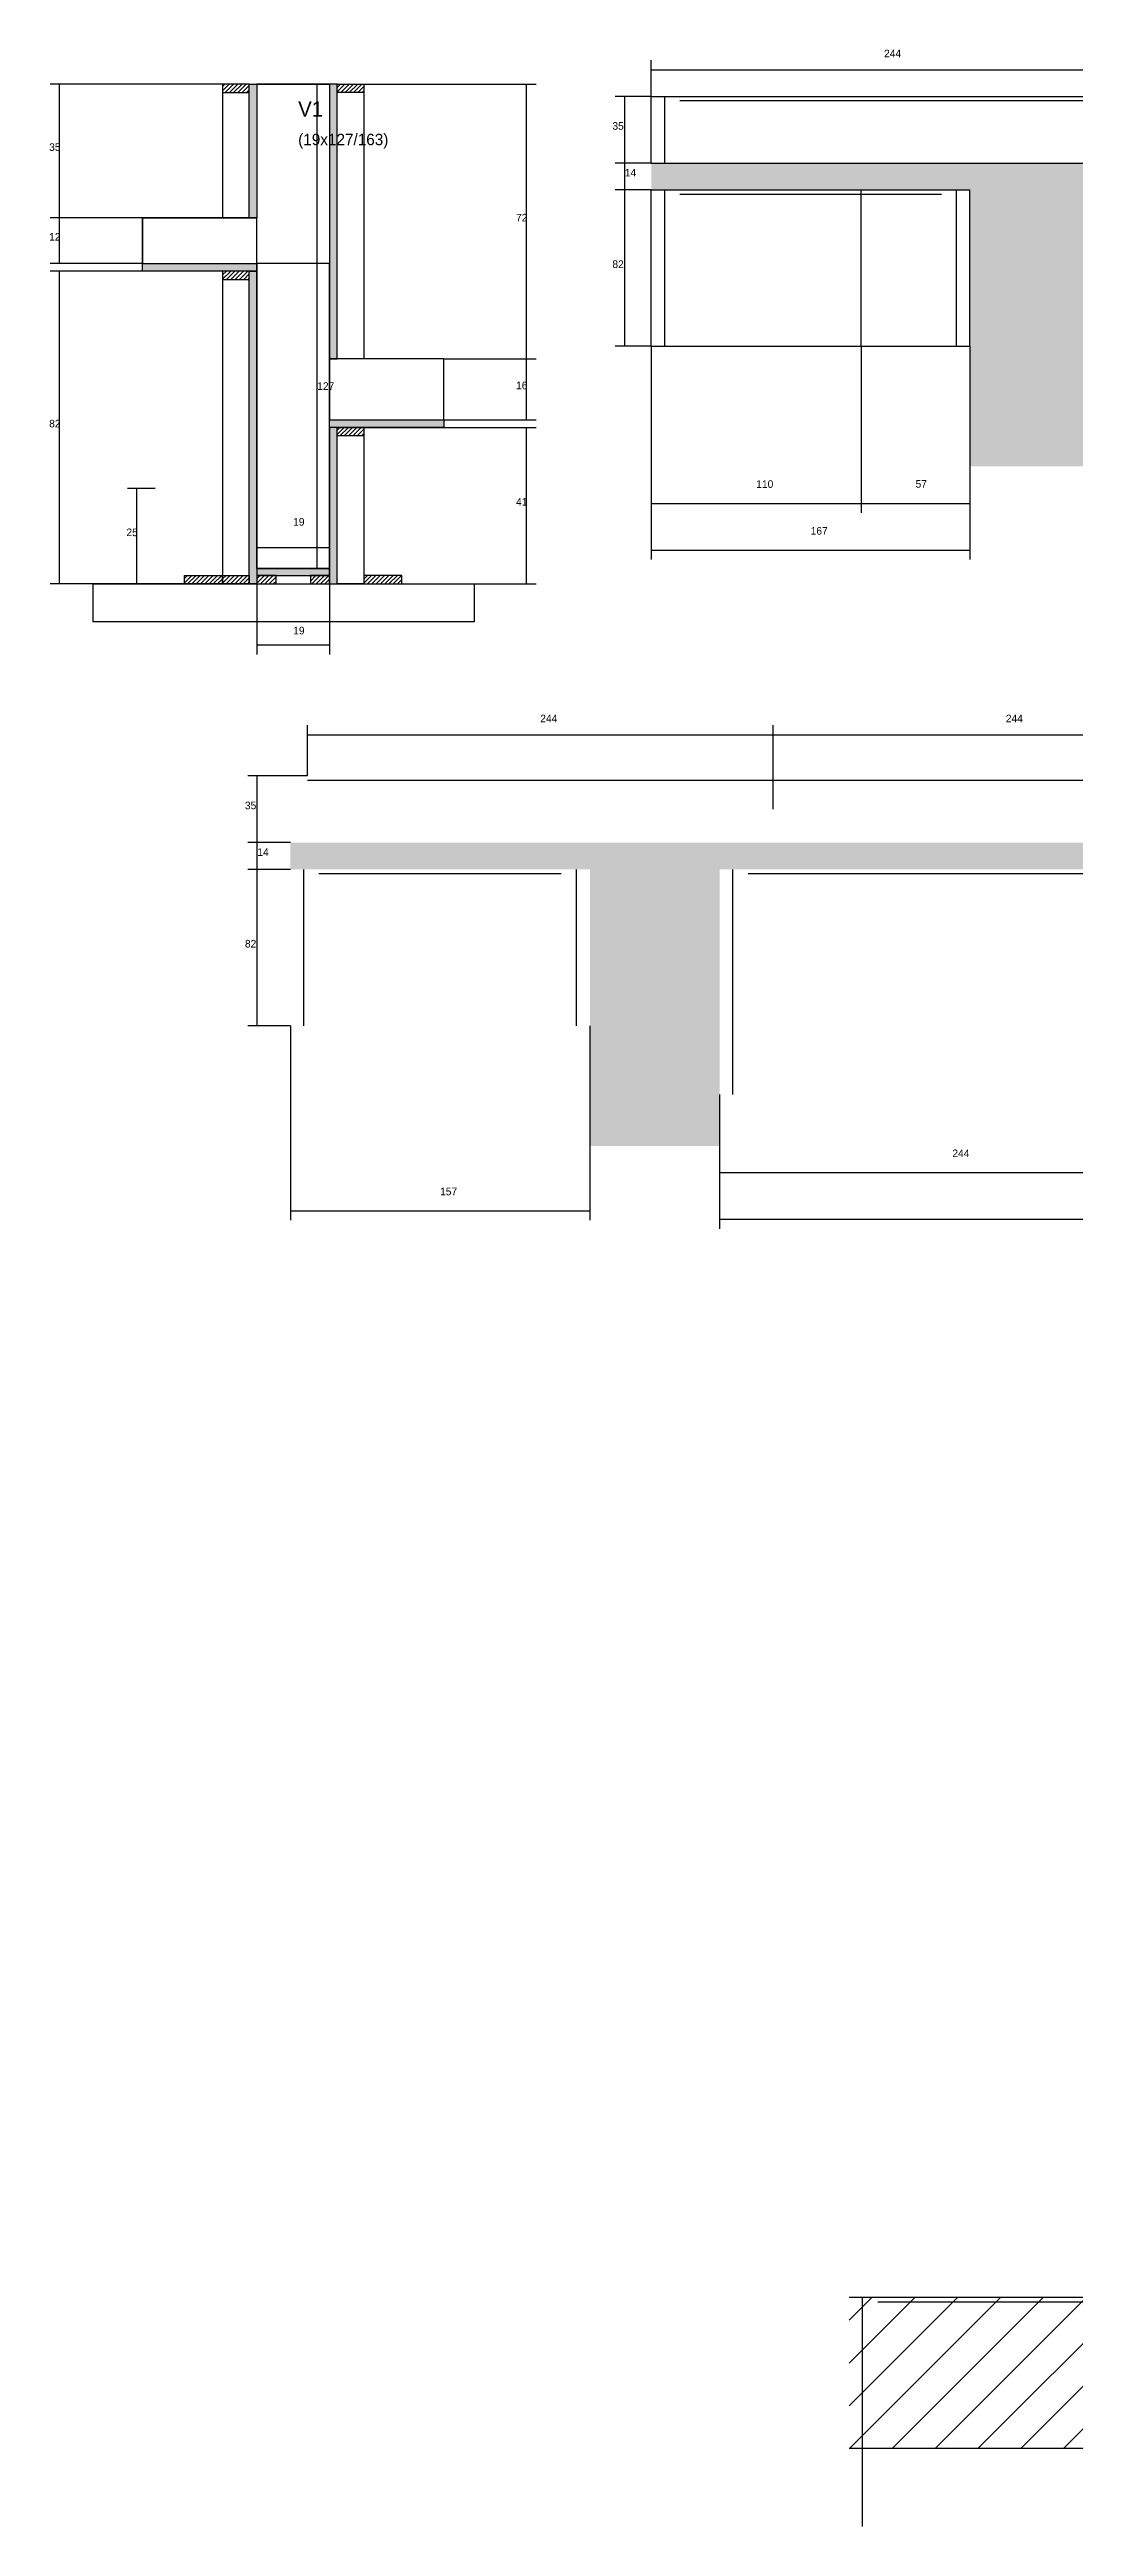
# Model space of a CAD drawing. Header units: metres. Extents: x -10318 to -5929, y 14219 to 15559.
# Drawn here: x -8749 to -8212, y 14260 to 15559 of the extents above; entities that cross this region are included whole.
import ezdxf

# ---------------------------------------------------------------- set-up
doc = ezdxf.new("R2010")
doc.units = ezdxf.units.M
for name, color, linetype in [('CONCRETO', 251, 'Continuous'), ('COTA', 241, 'Continuous'), ('Cota Seção (2x)', 4, 'Continuous'), ('Hachura', 253, 'Continuous'), ('Madeira', 126, 'Continuous'), ('Painéis', 200, 'Continuous'), ('SARR_2.2x7', 40, 'Continuous'), ('Texto Seção', 7, 'Continuous')]:
    doc.layers.add(name, color=color, linetype=linetype)

msp = doc.modelspace()

# ---------------------------------------------------------------- hatches: boundary and pattern name
at = {"layer": 'COTA'}
h = msp.add_hatch(dxfattribs=at)
h.set_pattern_fill('AR-CONC', scale=0.03)
h.paths.add_polyline_path([(-8266.4, 15340), (-8198.4, 15340), (-8198.4, 15403), (-8198.4, 15485), (-7710.4, 15485), (-7466.4, 15485), (-7466.4, 15499), (-7701.4, 15499), (-8189.4, 15499), (-8433.4, 15499), (-8433.4, 15485), (-8266.4, 15485), (-8266.4, 15403)])
h = msp.add_hatch(dxfattribs=at)
h.set_pattern_fill('AR-CONC', scale=0.03)
h.paths.add_polyline_path([(-7971.6, 15152.7), (-7994.6, 15152.7), (-7994.6, 15142.7), (-8369.6, 15142.7), (-8609.6, 15142.7), (-8622.6, 15142.7), (-8622.6, 15128.7), (-8465.6, 15128.7), (-8465.6, 15046.7), (-8465.6, 14983.7), (-8397.6, 14983.7), (-8397.6, 15010.7), (-8397.6, 15128.7), (-7994.6, 15128.7), (-7994.6, 15010.7), (-7971.6, 15010.7), (-7971.6, 15046.7), (-7971.6, 15072.7), (-7467.1, 15072.7), (-7467.1, 15090.7), (-7971.6, 15090.7)])
at = {"layer": 'Hachura'}
h = msp.add_hatch(dxfattribs=at)
h.set_pattern_fill('ANSI31', scale=0.5)
h.paths.add_polyline_path([(-8658.1, 15540.4), (-8658.1, 15536), (-8658.1, 15536), (-8644.1, 15536), (-8644.1, 15536), (-8644.1, 15540.4), (-8644.1, 15540.4), (-8658.1, 15540.4)])
h = msp.add_hatch(color=8, dxfattribs=at)
h.dxf.hatch_style = 1
h.paths.add_polyline_path([(-8644.1, 15540.4), (-8640.1, 15540.4), (-8640.1, 15540.4), (-8640.1, 15470.4), (-8640.1, 15470.4), (-8644.1, 15470.4), (-8644.1, 15470.4), (-8644.1, 15540.4)])
h = msp.add_hatch(color=8, dxfattribs=at)
h.dxf.hatch_style = 1
h.paths.add_polyline_path([(-8598.1, 15540.4), (-8602.1, 15540.4), (-8602.1, 15396.4), (-8598.1, 15396.4)])
h = msp.add_hatch(dxfattribs=at)
h.set_pattern_fill('ANSI31', scale=0.5)
h.paths.add_polyline_path([(-8584.1, 15540.4), (-8584.1, 15536), (-8584.1, 15536), (-8598.1, 15536), (-8598.1, 15536), (-8598.1, 15540.4), (-8598.1, 15540.4), (-8584.1, 15540.4)])
h = msp.add_hatch(color=8, dxfattribs=at)
h.dxf.hatch_style = 1
h.paths.add_polyline_path([(-8700.1, 15442.4), (-8700.1, 15446.4), (-8700.1, 15446.4), (-8640.1, 15446.4), (-8640.1, 15446.4), (-8640.1, 15442.4), (-8640.1, 15442.4), (-8700.1, 15442.4)])
h = msp.add_hatch(dxfattribs=at)
h.set_pattern_fill('ANSI31', scale=0.5)
h.paths.add_polyline_path([(-8658.1, 15442.4), (-8658.1, 15438), (-8658.1, 15438), (-8644.1, 15438), (-8644.1, 15438), (-8644.1, 15442.4), (-8644.1, 15442.4), (-8658.1, 15442.4)])
h = msp.add_hatch(color=8, dxfattribs=at)
h.dxf.hatch_style = 1
h.paths.add_polyline_path([(-8644.1, 15442.4), (-8640.1, 15442.4), (-8640.1, 15442.4), (-8640.1, 15278.4), (-8640.1, 15278.4), (-8644.1, 15278.4), (-8644.1, 15278.4), (-8644.1, 15442.4)])
h = msp.add_hatch(color=8, dxfattribs=at)
h.dxf.hatch_style = 1
h.paths.add_polyline_path([(-8602.1, 15360.4), (-8602.1, 15364.4), (-8602.1, 15364.4), (-8542.1, 15364.4), (-8542.1, 15364.4), (-8542.1, 15360.4), (-8542.1, 15360.4), (-8602.1, 15360.4)])
h = msp.add_hatch(color=8, dxfattribs=at)
h.dxf.hatch_style = 1
h.paths.add_polyline_path([(-8598.1, 15360.4), (-8602.1, 15360.4), (-8602.1, 15278.4), (-8598.1, 15278.4)])
h = msp.add_hatch(dxfattribs=at)
h.set_pattern_fill('ANSI31', scale=0.5)
h.paths.add_polyline_path([(-8584.1, 15360.4), (-8584.1, 15356), (-8584.1, 15356), (-8598.1, 15356), (-8598.1, 15356), (-8598.1, 15360.4), (-8598.1, 15360.4), (-8584.1, 15360.4)])
h = msp.add_hatch(dxfattribs=at)
h.set_pattern_fill('ANSI31', scale=0.5)
h.paths.add_polyline_path([(-8678.1, 15278.4), (-8678.1, 15282.8), (-8678.1, 15282.8), (-8658.1, 15282.8), (-8658.1, 15282.8), (-8658.1, 15278.4), (-8658.1, 15278.4), (-8678.1, 15278.4)])
h = msp.add_hatch(dxfattribs=at)
h.set_pattern_fill('ANSI31', scale=0.5)
h.paths.add_polyline_path([(-8658.1, 15278.4), (-8658.1, 15282.8), (-8658.1, 15282.8), (-8644.1, 15282.8), (-8644.1, 15282.8), (-8644.1, 15278.4), (-8644.1, 15278.4), (-8658.1, 15278.4)])
h = msp.add_hatch(color=8, dxfattribs=at)
h.dxf.hatch_style = 1
h.paths.add_polyline_path([(-8602.1, 15282.8), (-8602.1, 15286.4), (-8602.1, 15286.4), (-8640.1, 15286.4), (-8640.1, 15286.4), (-8640.1, 15282.8), (-8640.1, 15282.8), (-8602.1, 15282.8)])
h = msp.add_hatch(dxfattribs=at)
h.set_pattern_fill('ANSI31', scale=0.5)
h.paths.add_polyline_path([(-8630.1, 15278.4), (-8630.1, 15282.8), (-8630.1, 15282.8), (-8640.1, 15282.8), (-8640.1, 15282.8), (-8640.1, 15278.4), (-8640.1, 15278.4), (-8630.1, 15278.4)])
h = msp.add_hatch(dxfattribs=at)
h.set_pattern_fill('ANSI31', scale=0.5)
h.paths.add_polyline_path([(-8602.1, 15278.4), (-8602.1, 15282.8), (-8602.1, 15282.8), (-8612.1, 15282.8), (-8612.1, 15282.8), (-8612.1, 15278.4), (-8612.1, 15278.4), (-8602.1, 15278.4)])
h = msp.add_hatch(dxfattribs=at)
h.set_pattern_fill('ANSI31', scale=0.5)
h.paths.add_polyline_path([(-8564.1, 15278.4), (-8564.1, 15282.8), (-8564.1, 15282.8), (-8584.1, 15282.8), (-8584.1, 15282.8), (-8584.1, 15278.4), (-8584.1, 15278.4), (-8564.1, 15278.4)])
h = msp.add_hatch(dxfattribs=at)
h.set_pattern_fill('ANSI31', scale=5)
h.paths.add_polyline_path([(-8085.7, 14300.8), (-8085.7, 14379.8), (-8329.7, 14379.8), (-8329.7, 14300.8)])

# ---------------------------------------------------------------- linework, layer by layer
at = {"layer": 'CONCRETO'}
for points in [[(-8602.1, 15540.4), (-8640.1, 15540.4)], [(-8700.1, 15446.4), (-8700.1, 15470.4), (-8640.1, 15470.4)], [(-8602.1, 15360.4), (-8602.1, 15286.4), (-8640.1, 15286.4), (-8640.1, 15446.4)], [(-8542.1, 15364.4), (-8542.1, 15396.4), (-8602.1, 15396.4)]]:
    msp.add_lwpolyline(points, dxfattribs=at)
for points in [[(-8640.1, 15540.4), (-8602.1, 15540.4), (-8602.1, 15540.4), (-8640.1, 15540.4)], [(-8700.1, 15446.4), (-8640.1, 15446.4), (-8640.1, 15470.4), (-8700.1, 15470.4)], [(-8640.1, 15286.4), (-8602.1, 15286.4), (-8602.1, 15446.4), (-8640.1, 15446.4)], [(-8602.1, 15364.4), (-8542.1, 15364.4), (-8542.1, 15396.4), (-8602.1, 15396.4)]]:
    msp.add_lwpolyline(points, close=True, dxfattribs=at)
at = {"layer": 'COTA'}
for p, q in [((-8433.4, 15516.5), (-8433.4, 15553)), ((-8433.4, 15548), (-8189.4, 15548)), ((-8658.1, 15540.4), (-8748.5, 15540.4)), ((-8743.5, 15470.4), (-8743.5, 15540.4)), ((-8584.1, 15540.4), (-8493.8, 15540.4)), ((-8498.8, 15396.4), (-8498.8, 15540.4)), ((-8433.4, 15534), (-8452.3, 15534)), ((-8447.3, 15499), (-8447.3, 15534)), ((-8433.4, 15499), (-8452.3, 15499)), ((-8433.4, 15499), (-8452.3, 15499)), ((-8447.3, 15485), (-8447.3, 15499)), ((-8433.4, 15485), (-8452.3, 15485)), ((-8433.4, 15485), (-8452.3, 15485)), ((-8447.3, 15403), (-8447.3, 15485)), ((-8700.1, 15470.4), (-8748.5, 15470.4)), ((-8700.1, 15470.4), (-8748.5, 15470.4)), ((-8743.5, 15446.4), (-8743.5, 15470.4)), ((-8700.1, 15446.4), (-8748.5, 15446.4)), ((-8700.1, 15442.4), (-8748.5, 15442.4)), ((-8743.5, 15278.4), (-8743.5, 15442.4)), ((-8542.1, 15396.4), (-8493.8, 15396.4)), ((-8542.1, 15396.4), (-8493.8, 15396.4)), ((-8498.8, 15364.4), (-8498.8, 15396.4)), ((-8433.4, 15403), (-8452.3, 15403)), ((-8433.4, 15403), (-8433.4, 15315.6)), ((-8433.4, 15403), (-8433.4, 15291.1)), ((-8323.4, 15403), (-8323.4, 15315.6)), ((-8323.4, 15403), (-8323.4, 15315.6)), ((-8266.4, 15403), (-8266.4, 15315.6)), ((-8266.4, 15403), (-8266.4, 15291.1)), ((-8542.1, 15364.4), (-8493.8, 15364.4)), ((-8584.1, 15360.4), (-8493.8, 15360.4)), ((-8498.8, 15278.4), (-8498.8, 15360.4)), ((-8693.4, 15328.4), (-8708, 15328.4)), ((-8703, 15278.4), (-8703, 15328.4)), ((-8433.4, 15320.6), (-8323.4, 15320.6)), ((-8323.4, 15320.6), (-8266.4, 15320.6)), ((-8433.4, 15296.1), (-8266.4, 15296.1)), ((-8678.1, 15278.4), (-8748.5, 15278.4)), ((-8678.1, 15278.4), (-8708, 15278.4)), ((-8640.1, 15278.4), (-8640.1, 15241.4)), ((-8602.1, 15278.4), (-8602.1, 15241.4)), ((-8564.1, 15278.4), (-8493.8, 15278.4)), ((-8640.1, 15246.4), (-8602.1, 15246.4)), ((-8613.6, 15177.7), (-8613.6, 15204.3)), ((-8613.6, 15199.3), (-8369.6, 15199.3)), ((-8369.6, 15160.2), (-8369.6, 15204.3)), ((-8369.6, 15175.5), (-8369.6, 15204.3)), ((-8369.6, 15199.3), (-8125.6, 15199.3)), ((-8613.6, 15177.7), (-8644.9, 15177.7)), ((-8639.9, 15142.7), (-8639.9, 15177.7)), ((-8622.6, 15142.7), (-8644.9, 15142.7)), ((-8622.6, 15142.7), (-8644.9, 15142.7)), ((-8639.9, 15128.7), (-8639.9, 15142.7)), ((-8622.6, 15128.7), (-8644.9, 15128.7)), ((-8622.6, 15128.7), (-8644.9, 15128.7)), ((-8639.9, 15046.7), (-8639.9, 15128.7)), ((-8622.6, 15046.7), (-8644.9, 15046.7)), ((-8622.6, 15046.7), (-8622.6, 14944.7)), ((-8465.6, 15046.7), (-8465.6, 14944.7)), ((-8397.6, 15010.7), (-8397.6, 14964.7)), ((-8397.6, 15010.7), (-8397.6, 14940.2)), ((-8397.6, 14969.7), (-8153.6, 14969.7)), ((-8622.6, 14949.7), (-8465.6, 14949.7)), ((-8397.6, 14945.2), (-7994.6, 14945.2))]:
    msp.add_line(p, q, dxfattribs=at)
at = {"layer": 'Cota Seção (2x)'}
for p, q in [((-8640.1, 15540.4), (-8603.5, 15540.4)), ((-8608.5, 15286.4), (-8608.5, 15540.4)), ((-8640.1, 15286.4), (-8640.1, 15302.4)), ((-8602.1, 15286.4), (-8602.1, 15302.4)), ((-8640.1, 15297.4), (-8602.1, 15297.4)), ((-8640.4, 15286.4), (-8603.5, 15286.4))]:
    msp.add_line(p, q, dxfattribs=at)
at = {"layer": 'Madeira'}
for points in [[(-8658.1, 15540.4), (-8658.1, 15536), (-8644.1, 15536), (-8644.1, 15540.4)], [(-8658.1, 15470.4), (-8644.1, 15470.4), (-8644.1, 15540.4), (-8658.1, 15540.4)], [(-8584.1, 15540.4), (-8584.1, 15536), (-8598.1, 15536), (-8598.1, 15540.4)], [(-8584.1, 15396.4), (-8598.1, 15396.4), (-8598.1, 15540.4), (-8584.1, 15540.4)], [(-8658.1, 15442.4), (-8658.1, 15438), (-8644.1, 15438), (-8644.1, 15442.4)], [(-8658.1, 15278.4), (-8644.1, 15278.4), (-8644.1, 15442.4), (-8658.1, 15442.4)], [(-8584.1, 15360.4), (-8584.1, 15356), (-8598.1, 15356), (-8598.1, 15360.4)], [(-8584.1, 15278.4), (-8598.1, 15278.4), (-8598.1, 15360.4), (-8584.1, 15360.4)], [(-8526.3, 15258.4), (-8725.9, 15258.4), (-8725.9, 15278.4), (-8526.3, 15278.4)], [(-8678.1, 15278.4), (-8678.1, 15282.8), (-8658.1, 15282.8), (-8658.1, 15278.4)], [(-8658.1, 15278.4), (-8658.1, 15282.8), (-8644.1, 15282.8), (-8644.1, 15278.4)], [(-8630.1, 15278.4), (-8630.1, 15282.8), (-8640.1, 15282.8), (-8640.1, 15278.4)], [(-8602.1, 15278.4), (-8602.1, 15282.8), (-8612.1, 15282.8), (-8612.1, 15278.4)], [(-8564.1, 15278.4), (-8564.1, 15282.8), (-8584.1, 15282.8), (-8584.1, 15278.4)]]:
    msp.add_lwpolyline(points, close=True, dxfattribs=at)
at = {"layer": 'Painéis'}
for p, q in [((-8433.4, 15534), (-8189.4, 15534)), ((-8433.4, 15499), (-8433.4, 15534)), ((-8433.4, 15499), (-8189.4, 15499)), ((-8433.4, 15485), (-8266.4, 15485)), ((-8433.4, 15403), (-8433.4, 15485)), ((-8323.4, 15403), (-8323.4, 15485)), ((-8266.4, 15403), (-8266.4, 15485)), ((-8700.1, 15446.4), (-8640.1, 15446.4)), ((-8433.4, 15403), (-8266.4, 15403))]:
    msp.add_line(p, q, dxfattribs=at)
for points in [[(-8644.1, 15540.4), (-8640.1, 15540.4), (-8640.1, 15470.4), (-8644.1, 15470.4)], [(-8598.1, 15540.4), (-8602.1, 15540.4), (-8602.1, 15396.4), (-8598.1, 15396.4)], [(-8700.1, 15442.4), (-8700.1, 15446.4), (-8640.1, 15446.4), (-8640.1, 15442.4)], [(-8644.1, 15442.4), (-8640.1, 15442.4), (-8640.1, 15278.4), (-8644.1, 15278.4)], [(-8602.1, 15360.4), (-8602.1, 15364.4), (-8542.1, 15364.4), (-8542.1, 15360.4)], [(-8598.1, 15360.4), (-8602.1, 15360.4), (-8602.1, 15278.4), (-8598.1, 15278.4)], [(-8602.1, 15282.8), (-8602.1, 15286.4), (-8640.1, 15286.4), (-8640.1, 15282.8)]]:
    msp.add_lwpolyline(points, close=True, dxfattribs=at)
for points in [[(-7861.7, 14379.8), (-8329.7, 14379.8)], [(-8329.7, 14300.8), (-7617.7, 14300.8)]]:
    msp.add_lwpolyline(points, dxfattribs=at)
at = {"layer": 'SARR_2.2x7'}
for p, q in [((-8426.4, 15499), (-8426.4, 15534)), ((-8418.4, 15531.8), (-8189.4, 15531.8)), ((-8426.4, 15403), (-8426.4, 15485)), ((-8418.4, 15482.8), (-8323.4, 15482.8)), ((-8323.4, 15482.8), (-8281.4, 15482.8)), ((-8273.4, 15403), (-8273.4, 15485)), ((-8613.6, 15175.5), (-8369.6, 15175.5)), ((-8369.6, 15175.5), (-8125.6, 15175.5)), ((-8615.6, 15046.7), (-8615.6, 15128.7)), ((-8607.6, 15126.5), (-8480.6, 15126.5)), ((-8472.6, 15046.7), (-8472.6, 15128.7)), ((-8390.6, 15010.7), (-8390.6, 15128.7)), ((-8382.6, 15126.5), (-8153.6, 15126.5)), ((-8322.7, 14300.8), (-8322.7, 14379.8)), ((-8314.7, 14377.6), (-8085.7, 14377.6)), ((-8322.7, 14259.8), (-8322.7, 14300.8))]:
    msp.add_line(p, q, dxfattribs=at)

# ---------------------------------------------------------------- texts
at = {"layer": 'COTA'}
for s, p in [('244', (-8311.4, 15554.5)), ('35', (-8453.8, 15516.5)), ('35', (-8749, 15505.4)), ('14', (-8447.3, 15492)), ('72', (-8504.3, 15468.4)), ('12', (-8749, 15458.4)), ('82', (-8453.8, 15444)), ('16', (-8504.3, 15380.4)), ('82', (-8749, 15360.4)), ('110', (-8378.4, 15328.7)), ('57', (-8294.9, 15328.8)), ('41', (-8504.3, 15319.4)), ('25', (-8708.5, 15303.4)), ('167', (-8349.9, 15304.2)), ('19', (-8621.1, 15251.9)), ('244', (-8491.6, 15205.8)), ('244', (-8247.6, 15205.8)), ('35', (-8646.4, 15160.2)), ('14', (-8639.9, 15135.7)), ('82', (-8646.4, 15087.7)), ('244', (-8275.6, 14977.8)), ('157', (-8544.1, 14957.8))]:
    msp.add_text(s, height=4, dxfattribs=at).set_placement(p)
at = {"layer": 'Cota Seção (2x)'}
for s, p in [('127', (-8608.5, 15380.1)), ('19', (-8621.1, 15308.9))]:
    msp.add_text(s, height=4, dxfattribs=at).set_placement(p)
at = {"layer": 'Texto Seção'}
for s, height, p in [('V1', 8, (-8618.5, 15523.4)), ('(19x127/163)', 6, (-8618.5, 15508.4))]:
    msp.add_text(s, height=height, dxfattribs=at).set_placement(p)

doc.saveas('drawing.dxf')
